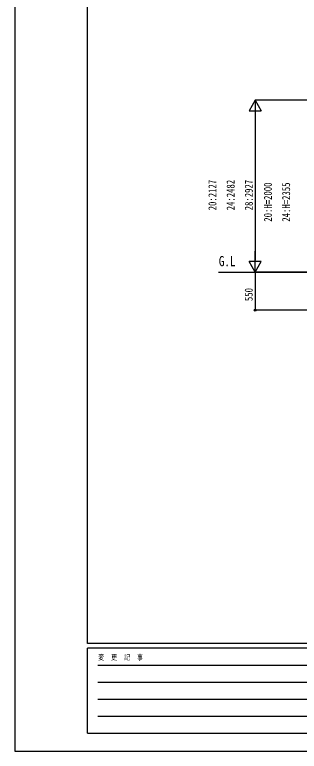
# Model space of a CAD drawing. Units: millimetres, scale not verified. Extents: x -27332 to 2102, y -19305 to 1485.
# Drawn here: x -27332 to -23231, y -19305 to -8673 of the extents above; entities that cross this region are included whole.
import ezdxf
from ezdxf.enums import TextEntityAlignment as Align

# ---------------------------------------------------------------- set-up
doc = ezdxf.new("R2010")
doc.units = ezdxf.units.MM
doc.header["$LTSCALE"] = 40
for name, color, linetype in [('0-2_USER1', 3, 'Continuous'), ('0-5_YKK_A1', 4, 'Continuous'), ('0-6_YKK_D', 6, 'Continuous'), ('0-7_YKK_ZWAK', 7, 'Continuous')]:
    doc.layers.add(name, color=color, linetype=linetype)
doc.styles.add('ＭＳ ゴシック', font='')
doc.styles.get('ＭＳ ゴシック').set_extended_font_data('MS Gothic')

msp = doc.modelspace()

# ---------------------------------------------------------------- linework, layer by layer
at = {"layer": '0-5_YKK_A1'}
msp.add_line((-24396.46, -12388.93), (-22724.68, -12388.93), dxfattribs=at)
at = {"layer": '0-6_YKK_D'}
for p, q in [((-23865.12, -9906.85), (-23952.62, -10058.41)), ((-22738.32, -9906.85), (-23866.12, -9906.85)), ((-23865.12, -9906.85), (-23777.62, -10058.41)), ((-23865.12, -9906.85), (-23865.12, -10209.96)), ((-23952.62, -10058.41), (-23777.62, -10058.41)), ((-23865.12, -10081.85), (-23865.12, -12213.87)), ((-23865.12, -12388.87), (-23865.12, -12085.76)), ((-23865.12, -12388.87), (-23952.62, -12237.32)), ((-23777.62, -12237.32), (-23952.62, -12237.32)), ((-23865.12, -12388.87), (-23777.62, -12237.32)), ((-23031.68, -12388.87), (-23866.12, -12388.87)), ((-23080.68, -12388.87), (-23866.12, -12388.87)), ((-23865.12, -12388.87), (-23865.12, -12938.87)), ((-23080.68, -12938.87), (-23866.12, -12938.87))]:
    msp.add_line(p, q, dxfattribs=at)
msp.add_circle((-23865.12, -12938.87), 14.88, dxfattribs=at)
at = {"layer": '0-7_YKK_ZWAK'}
for p, q in [((-26282.43, -17747.5), (-26282.43, 802.5)), ((1017.57, -17747.5), (-26282.43, -17747.5)), ((-17182.43, -17817.5), (-26282.43, -17817.5)), ((-26282.43, -19042.5), (-26282.43, -17817.5)), ((-26133.68, -18062.5), (-17357.43, -18062.5)), ((-26133.68, -18307.5), (-17357.43, -18307.5)), ((-26133.68, -18552.5), (-17357.43, -18552.5)), ((-26133.68, -18797.5), (-17357.43, -18797.5)), ((-26282.43, -19042.5), (-17182.43, -19042.5))]:
    msp.add_line(p, q, dxfattribs=at)
msp.add_lwpolyline([(-27332.5, -19305), (2102.5, -19305), (2102.5, 1485), (-27332.5, 1485)], close=True, dxfattribs=at)

# ---------------------------------------------------------------- texts
at = {"layer": '0-2_USER1', "style": 'ＭＳ ゴシック', "width": 0.8}
msp.add_text('G.L', height=146.6, dxfattribs=at).set_placement((-24390.04, -12346.81), align=Align.BOTTOM_LEFT)
at = {"layer": '0-6_YKK_D', "style": 'ＭＳ ゴシック', "width": 0.8}
for s, p in [('20:2127', (-24391.12, -11496.46)), ('24:2482', (-24128.62, -11496.46)), ('28:2927', (-23866.12, -11496.46)), ('20:H=2000', (-23591.12, -11660.8)), ('24:H=2355', (-23328.62, -11660.8)), ('550', (-23867.45, -12806.67))]:
    msp.add_text(s, height=115.5, rotation=90, dxfattribs=at).set_placement(p, align=Align.BOTTOM_LEFT)
at = {"layer": '0-7_YKK_ZWAK', "style": 'ＭＳ ゴシック', "width": 0.8}
msp.add_text('変  更  記  事', height=76.98, dxfattribs=at).set_placement((-26129.59, -18010), align=Align.BOTTOM_LEFT)

doc.saveas('drawing.dxf')
